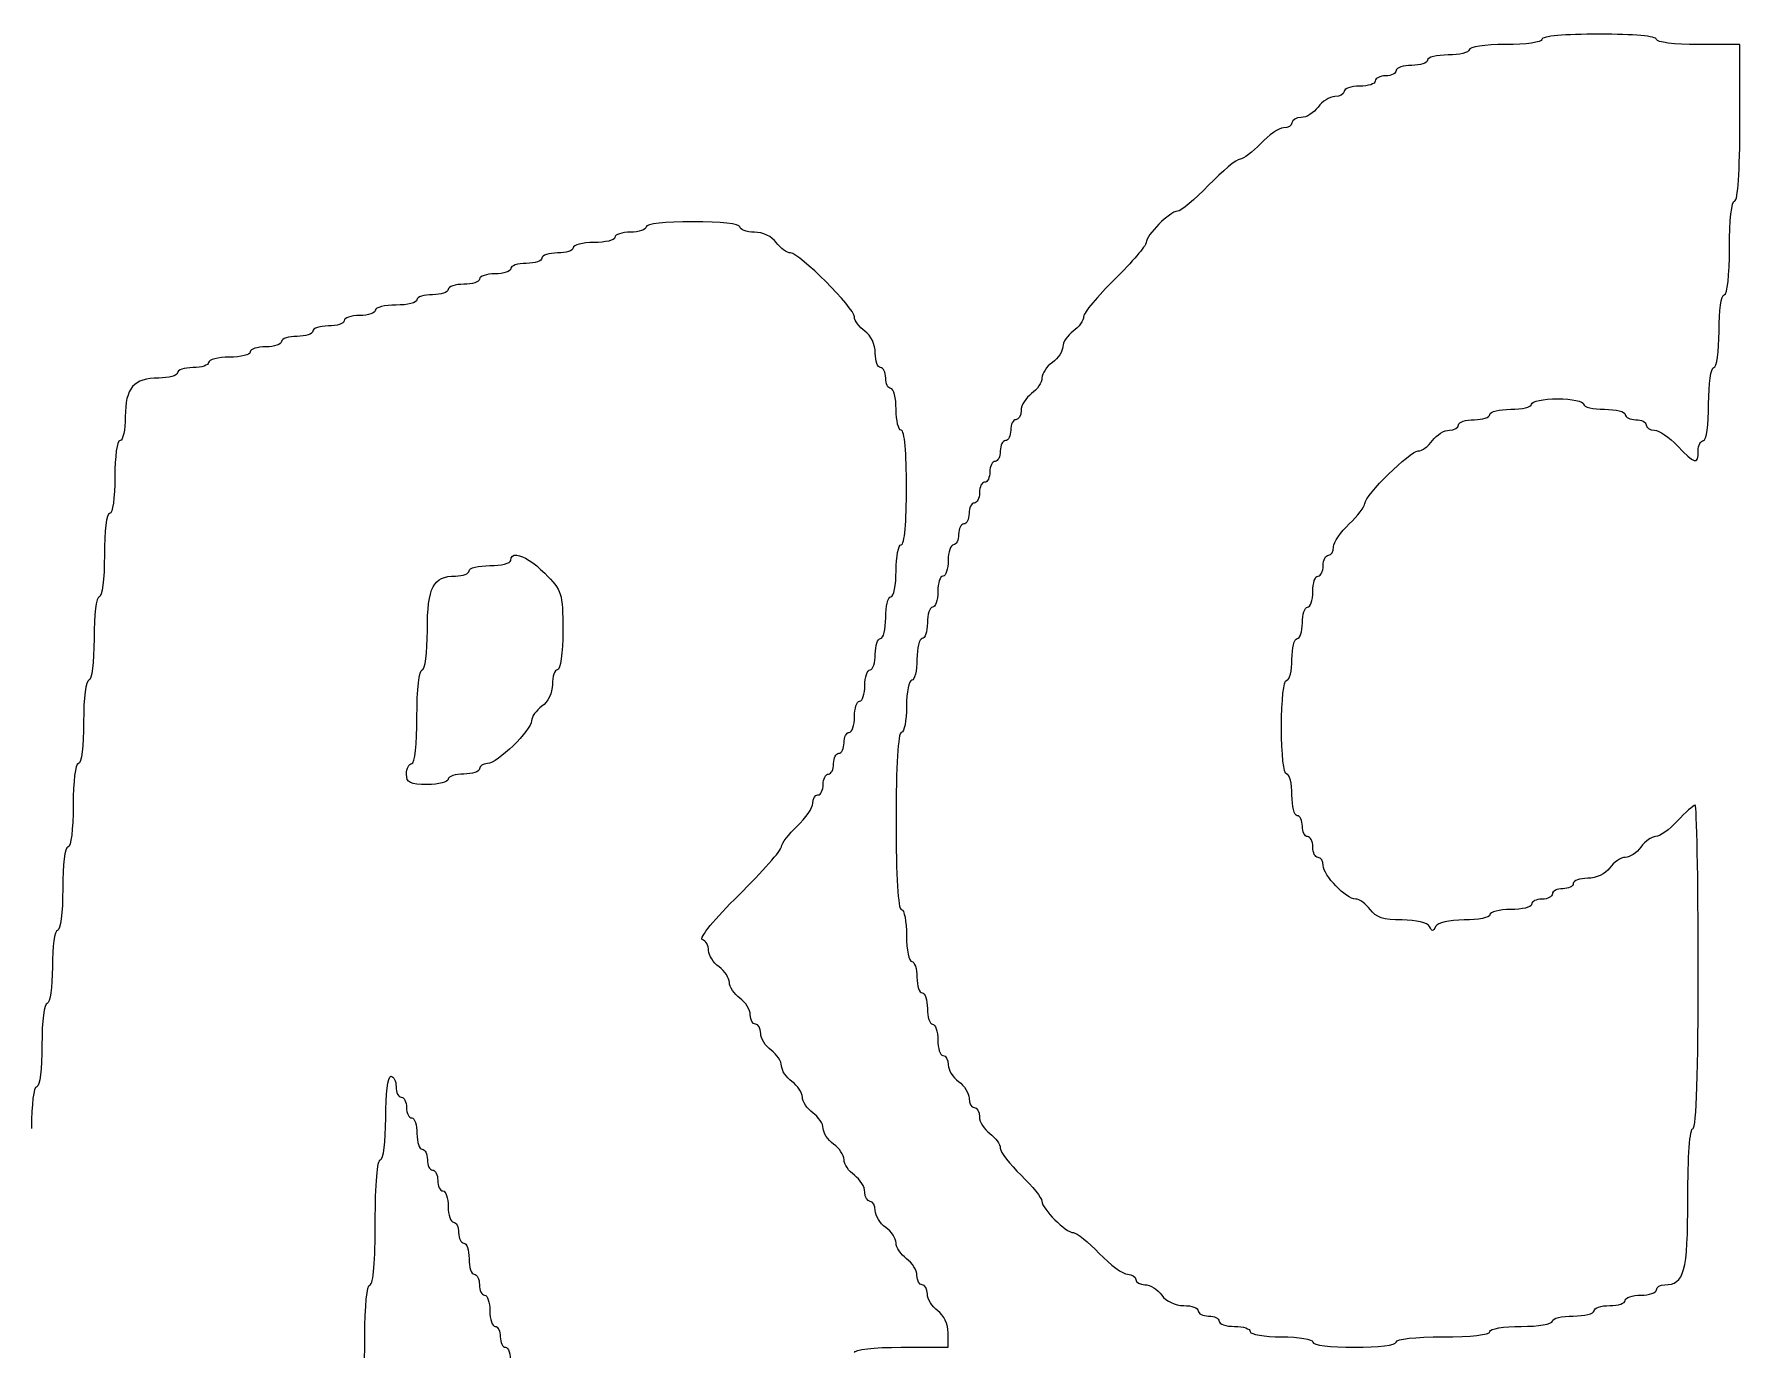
# Model space of a CAD drawing. Extents: x 18 to 597, y 6 to 390.
# Drawn here: x 74.4 to 125.9, y 342.4 to 382.1 of the extents above; entities that cross this region are included whole.
import ezdxf

# ---------------------------------------------------------------- set-up
doc = ezdxf.new("R2010")
doc.units = 0
doc.layers.add('Layer_1', color=7, linetype='CONTINUOUS')

msp = doc.modelspace()

# ---------------------------------------------------------------- linework, layer by layer
at = {"layer": 'Layer_1', "color": 7}
for points in [[(121.626754, 382.059062), (121.626754, 382.059062)], [(125.872765, 379.386219), (125.872765, 381.744869), (124.614892, 381.744869)], [(94.264426, 376.398081), (94.264426, 376.398081)], [(88.947405, 366.335647), (88.947405, 366.335647)], [(100.554897, 342.431092), (101.969866, 342.431092), (101.969866, 342.868206)]]:
    msp.add_lwpolyline(points, dxfattribs=at)
for points in [[(118.796263, 381.744869), (118.16724, 381.744869), (117.695486, 381.677633), (117.695486, 381.587773)], [(119.89704, 381.901966), (119.89704, 381.812106), (119.425283, 381.744869), (118.796263, 381.744869)], [(121.626754, 382.059062), (120.578386, 382.059062), (119.89704, 381.997272), (119.89704, 381.901966)], [(123.357019, 381.901966), (123.357019, 381.997272), (122.675125, 382.059062), (121.626754, 382.059062)], [(124.614892, 381.744869), (123.881032, 381.744869), (123.357019, 381.810235), (123.357019, 381.901966)], [(115.965772, 381.115933), (115.706302, 381.115933), (115.493933, 381.044778), (115.493933, 380.958285)], [(116.437613, 381.273029), (116.437613, 381.186539), (116.225244, 381.115933), (115.965772, 381.115933)], [(117.066548, 381.430125), (116.720586, 381.430125), (116.437613, 381.359522), (116.437613, 381.273029)], [(117.695486, 381.587773), (117.695486, 381.501283), (117.41251, 381.430125), (117.066548, 381.430125)], [(114.864995, 380.644093), (114.864995, 380.557603), (114.652628, 380.486996), (114.393156, 380.486996)], [(115.17974, 380.801189), (115.006761, 380.801189), (114.864995, 380.730585), (114.864995, 380.644093)], [(115.493933, 380.958285), (115.493933, 380.871795), (115.352723, 380.801189), (115.17974, 380.801189)], [(113.641849, 380.172252), (113.487959, 380.172252), (113.259955, 380.030488), (113.135283, 379.857508)], [(113.921314, 380.329348), (113.921314, 380.242859), (113.795725, 380.172252), (113.641849, 380.172252)], [(114.393156, 380.486996), (114.133686, 380.486996), (113.921314, 380.415838), (113.921314, 380.329348)], [(113.135283, 379.857508), (113.010611, 379.684526), (112.782604, 379.543316), (112.628714, 379.543316)], [(112.097343, 379.228572), (111.959065, 379.228572), (111.647946, 379.016201), (111.405568, 378.756731)], [(112.348699, 379.386219), (112.348699, 379.299726), (112.235615, 379.228572), (112.097343, 379.228572)], [(112.628714, 379.543316), (112.474838, 379.543316), (112.348699, 379.472709), (112.348699, 379.386219)], [(125.715669, 377.027018), (125.813515, 377.027018), (125.872765, 377.9185), (125.872765, 379.386219)], [(111.405568, 378.756731), (111.163193, 378.497259), (110.882235, 378.285442), (110.781592, 378.285442)], [(110.781592, 378.285442), (110.680932, 378.285442), (110.254175, 377.93131), (109.832953, 377.498858)], [(109.832953, 377.498858), (109.411728, 377.066406), (108.988612, 376.712825), (108.892577, 376.712825)], [(125.558573, 375.612048), (125.558573, 376.450742), (125.622482, 377.027018), (125.715669, 377.027018)], [(108.892577, 376.712825), (108.666726, 376.712825), (107.945592, 375.992972), (107.945592, 375.767491)], [(92.377618, 376.083337), (92.118146, 376.083337), (91.905777, 376.012731), (91.905777, 375.926241)], [(92.849457, 376.240985), (92.849457, 376.154495), (92.637091, 376.083337), (92.377618, 376.083337)], [(94.264426, 376.398081), (93.425735, 376.398081), (92.849457, 376.334172), (92.849457, 376.240985)], [(95.679949, 376.240985), (95.679949, 376.334172), (95.103115, 376.398081), (94.264426, 376.398081)], [(96.117063, 376.083337), (95.8767, 376.083337), (95.679949, 376.154495), (95.679949, 376.240985)], [(96.780725, 375.769145), (96.64761, 375.953836), (96.373721, 376.083337), (96.117063, 376.083337)], [(90.176062, 375.454401), (89.91659, 375.454401), (89.704223, 375.383794), (89.704223, 375.297304)], [(90.647904, 375.612048), (90.647904, 375.525558), (90.435532, 375.454401), (90.176062, 375.454401)], [(91.276842, 375.769145), (90.930877, 375.769145), (90.647904, 375.698538), (90.647904, 375.612048)], [(91.905777, 375.926241), (91.905777, 375.839751), (91.622801, 375.769145), (91.276842, 375.769145)], [(97.211775, 375.454401), (97.099258, 375.454401), (96.905397, 375.596165), (96.780725, 375.769145)], [(99.139375, 373.526801), (99.139375, 373.793247), (97.478212, 375.454401), (97.211775, 375.454401)], [(107.945592, 375.767491), (107.945589, 375.67228), (107.521403, 375.177731), (107.002461, 374.668368)], [(125.400923, 374.196527), (125.49411, 374.196527), (125.558573, 374.773351), (125.558573, 375.612048)], [(88.760543, 374.98256), (88.760543, 374.896071), (88.548173, 374.825464), (88.288701, 374.825464)], [(89.232382, 375.140208), (88.972909, 375.140208), (88.760543, 375.06905), (88.760543, 374.98256)], [(89.704223, 375.297304), (89.704223, 375.210814), (89.491851, 375.140208), (89.232382, 375.140208)], [(87.345574, 374.511271), (87.086101, 374.511271), (86.873732, 374.440116), (86.873732, 374.353624)], [(87.816862, 374.668368), (87.816862, 374.581878), (87.605043, 374.511271), (87.345574, 374.511271)], [(88.288701, 374.825464), (88.029232, 374.825464), (87.816862, 374.75486), (87.816862, 374.668368)], [(107.002461, 374.668368), (106.48352, 374.159005), (106.058781, 373.647745), (106.058781, 373.532313)], [(85.930051, 374.039431), (85.930051, 373.952938), (85.647078, 373.881783), (85.301116, 373.881783)], [(86.401893, 374.196527), (86.142421, 374.196527), (85.930051, 374.125921), (85.930051, 374.039431)], [(86.873732, 374.353624), (86.873732, 374.267134), (86.661365, 374.196527), (86.401893, 374.196527)], [(125.243827, 373.09575), (125.243827, 373.724773), (125.311064, 374.196527), (125.400923, 374.196527)], [(83.728498, 373.410494), (83.728498, 373.324002), (83.516131, 373.252847), (83.256659, 373.252847)], [(84.20034, 373.567591), (83.94087, 373.567591), (83.728498, 373.496984), (83.728498, 373.410494)], [(84.672178, 373.724687), (84.672178, 373.638195), (84.459812, 373.567591), (84.20034, 373.567591)], [(85.301116, 373.881783), (84.955157, 373.881783), (84.672178, 373.811177), (84.672178, 373.724687)], [(99.454118, 373.09575), (99.281138, 373.220431), (99.139375, 373.414279), (99.139375, 373.526801)], [(106.058781, 373.532313), (106.058781, 373.416878), (105.917015, 373.220431), (105.744035, 373.09575)], [(82.312978, 372.938654), (82.053506, 372.938654), (81.841137, 372.867496), (81.841137, 372.781007)], [(82.784817, 373.09575), (82.784817, 373.009261), (82.572448, 372.938654), (82.312978, 372.938654)], [(83.256659, 373.252847), (82.997187, 373.252847), (82.784817, 373.18224), (82.784817, 373.09575)], [(99.768313, 372.432087), (99.768313, 372.68874), (99.638815, 372.962632), (99.454118, 373.09575)], [(105.744035, 373.09575), (105.571053, 372.971073), (105.429843, 372.758702), (105.429843, 372.62391)], [(125.086731, 371.994973), (125.176593, 371.994973), (125.243827, 372.466728), (125.243827, 373.09575)], [(80.898007, 372.466814), (80.898007, 372.380324), (80.615034, 372.309718), (80.269072, 372.309718)], [(81.369848, 372.62391), (81.110376, 372.62391), (80.898007, 372.553304), (80.898007, 372.466814)], [(81.841137, 372.781007), (81.841137, 372.694517), (81.629321, 372.62391), (81.369848, 372.62391)], [(99.925959, 371.994973), (99.83947, 371.994973), (99.768313, 372.19171), (99.768313, 372.432087)], [(105.429843, 372.62391), (105.429843, 372.489115), (105.288083, 372.276747), (105.1151, 372.15207)], [(78.696453, 371.837877), (78.696453, 371.751387), (78.443664, 371.68023), (78.134766, 371.68023)], [(79.168295, 371.994973), (78.908825, 371.994973), (78.696453, 371.924367), (78.696453, 371.837877)], [(79.639583, 372.15207), (79.639583, 372.06558), (79.427767, 371.994973), (79.168295, 371.994973)], [(80.269072, 372.309718), (79.923109, 372.309718), (79.639583, 372.23856), (79.639583, 372.15207)], [(100.083056, 371.68023), (100.083056, 371.853212), (100.012449, 371.994973), (99.925959, 371.994973)], [(105.1151, 372.15207), (104.942121, 372.02739), (104.800908, 371.815025), (104.800908, 371.68023)], [(124.929635, 370.894196), (124.929635, 371.523216), (124.996871, 371.994973), (125.086731, 371.994973)], [(78.134766, 371.68023), (77.382175, 371.68023), (77.123838, 371.381865), (77.123838, 370.512203)], [(100.240152, 371.366038), (100.153662, 371.366038), (100.083056, 371.507251), (100.083056, 371.68023)], [(100.397248, 370.7371), (100.397248, 371.083062), (100.326642, 371.366038), (100.240152, 371.366038)], [(104.800908, 371.68023), (104.800908, 371.545438), (104.659145, 371.333619), (104.486162, 371.208942)], [(104.486162, 371.208942), (104.313183, 371.084262), (104.17142, 370.85626), (104.17142, 370.702373)], [(118.953909, 370.7371), (119.299871, 370.7371), (119.582847, 370.807704), (119.582847, 370.894196)], [(119.582847, 370.894196), (119.582847, 370.980686), (119.936429, 371.051293), (120.368881, 371.051293)], [(120.368881, 371.051293), (120.801333, 371.051293), (121.155466, 370.980686), (121.155466, 370.894196)], [(121.155466, 370.894196), (121.155466, 370.807704), (121.438439, 370.7371), (121.784401, 370.7371)], [(124.771988, 369.79342), (124.861851, 369.79342), (124.929635, 370.265174), (124.929635, 370.894196)], [(77.123838, 370.512203), (77.123838, 370.116821), (77.053234, 369.79342), (76.966741, 369.79342)], [(100.554897, 370.108162), (100.468405, 370.108162), (100.397248, 370.391138), (100.397248, 370.7371)], [(104.014324, 370.422358), (103.927834, 370.422358), (103.857227, 370.281145), (103.857227, 370.108162)], [(104.17142, 370.702373), (104.17142, 370.548486), (104.100816, 370.422358), (104.014324, 370.422358)], [(117.381294, 370.265259), (117.381294, 370.351751), (117.593663, 370.422358), (117.853133, 370.422358)], [(117.853133, 370.422358), (118.112605, 370.422358), (118.324424, 370.492961), (118.324424, 370.579454)], [(118.324424, 370.579454), (118.324424, 370.665944), (118.607947, 370.7371), (118.953909, 370.7371)], [(121.784401, 370.7371), (122.130363, 370.7371), (122.413339, 370.665944), (122.413339, 370.579454)], [(122.413339, 370.579454), (122.413339, 370.492961), (122.554551, 370.422358), (122.727531, 370.422358)], [(122.727531, 370.422358), (122.900513, 370.422358), (123.042274, 370.351751), (123.042274, 370.265259)], [(76.966741, 369.79342), (76.876887, 369.79342), (76.809092, 369.321666), (76.809092, 368.692643)], [(100.711993, 368.377897), (100.711993, 369.426266), (100.650207, 370.108162), (100.554897, 370.108162)], [(103.700131, 369.79342), (103.613641, 369.79342), (103.542482, 369.651659), (103.542482, 369.478677)], [(103.857227, 370.108162), (103.857227, 369.935183), (103.786621, 369.79342), (103.700131, 369.79342)], [(116.163107, 369.478677), (116.27603, 369.478677), (116.470038, 369.62044), (116.594709, 369.79342)], [(116.594709, 369.79342), (116.719381, 369.966402), (116.947386, 370.108162), (117.101276, 370.108162)], [(117.101276, 370.108162), (117.255152, 370.108162), (117.381294, 370.178769), (117.381294, 370.265259)], [(123.042274, 370.265259), (123.042274, 370.178769), (123.155349, 370.108162), (123.293629, 370.108162)], [(123.293629, 370.108162), (123.43191, 370.108162), (123.743573, 369.895796), (123.985954, 369.636324)], [(124.614892, 369.478677), (124.614892, 369.651659), (124.685498, 369.79342), (124.771988, 369.79342)], [(103.542482, 369.478677), (103.542482, 369.305697), (103.471876, 369.164482), (103.385386, 369.164482)], [(114.550252, 367.895035), (114.550252, 368.1415), (115.912237, 369.478677), (116.163107, 369.478677)], [(123.985954, 369.636324), (124.504007, 369.081746), (124.614892, 369.053614), (124.614892, 369.478677)], [(103.22829, 368.849739), (103.22829, 368.67676), (103.157133, 368.535547), (103.070643, 368.535547)], [(103.385386, 369.164482), (103.298896, 369.164482), (103.22829, 369.022719), (103.22829, 368.849739)], [(76.809092, 368.692643), (76.809092, 368.063623), (76.74185, 367.591866), (76.651996, 367.591866)], [(100.554897, 366.648186), (100.650207, 366.648186), (100.711993, 367.329529), (100.711993, 368.377897)], [(103.070643, 368.535547), (102.984153, 368.535547), (102.913547, 368.393784), (102.913547, 368.220801)], [(102.756451, 367.906059), (102.669961, 367.906059), (102.599355, 367.764846), (102.599355, 367.591866)], [(102.913547, 368.220801), (102.913547, 368.047822), (102.842941, 367.906059), (102.756451, 367.906059)], [(114.078964, 367.277121), (114.338433, 367.519502), (114.550252, 367.797725), (114.550252, 367.895035)], [(76.651996, 367.591866), (76.560268, 367.591866), (76.4949, 367.067853), (76.4949, 366.333993)], [(102.441705, 367.277121), (102.355215, 367.277121), (102.284609, 367.135908), (102.284609, 366.962928)], [(102.599355, 367.591866), (102.599355, 367.418884), (102.528195, 367.277121), (102.441705, 367.277121)], [(113.607122, 366.585346), (113.607122, 366.723624), (113.819491, 367.034737), (114.078964, 367.277121)], [(102.284609, 366.962928), (102.284609, 366.789946), (102.214005, 366.648186), (102.127513, 366.648186)], [(76.4949, 366.333993), (76.4949, 365.600137), (76.428981, 365.075567), (76.337253, 365.075567)], [(88.131605, 366.019248), (88.47757, 366.019248), (88.760543, 366.089854), (88.760543, 366.176344)], [(88.760543, 366.176344), (88.760543, 366.298927), (88.831426, 366.34879), (88.947405, 366.335647)], [(88.947405, 366.335647), (89.140702, 366.313741), (89.459788, 366.117063), (89.788007, 365.788842)], [(100.397248, 365.862152), (100.397248, 366.294604), (100.468405, 366.648186), (100.554897, 366.648186)], [(101.969866, 366.176344), (101.969866, 365.916872), (101.899263, 365.704505), (101.81277, 365.704505)], [(102.127513, 366.648186), (102.041023, 366.648186), (101.969866, 366.435816), (101.969866, 366.176344)], [(113.292379, 366.019248), (113.292379, 366.192227), (113.362986, 366.333993), (113.449475, 366.333993)], [(113.449475, 366.333993), (113.535965, 366.333993), (113.607122, 366.447066), (113.607122, 366.585346)], [(86.244797, 364.064639), (86.244797, 365.376111), (86.415383, 365.704505), (87.098076, 365.704505)], [(87.098076, 365.704505), (87.320484, 365.704505), (87.50267, 365.775662), (87.50267, 365.862152)], [(87.50267, 365.862152), (87.50267, 365.948644), (87.785646, 366.019248), (88.131605, 366.019248)], [(89.788007, 365.788842), (90.313552, 365.263299), (90.333158, 365.200628), (90.333158, 364.058577)], [(100.240152, 365.075567), (100.326642, 365.075567), (100.397248, 365.4297), (100.397248, 365.862152)], [(101.81277, 365.704505), (101.72628, 365.704505), (101.655674, 365.492692), (101.655674, 365.233217)], [(112.978187, 365.233217), (112.978187, 365.492692), (113.048793, 365.704505), (113.135283, 365.704505)], [(113.135283, 365.704505), (113.221773, 365.704505), (113.292379, 365.846265), (113.292379, 366.019248)], [(101.655674, 365.233217), (101.655674, 364.973747), (101.585068, 364.761375), (101.498575, 364.761375)], [(112.820537, 364.761375), (112.907027, 364.761375), (112.978187, 364.973747), (112.978187, 365.233217)], [(76.337253, 365.075567), (76.245528, 365.075567), (76.180157, 364.551554), (76.180157, 363.817694)], [(100.083056, 364.446632), (100.083056, 364.792597), (100.153662, 365.075567), (100.240152, 365.075567)], [(101.498575, 364.761375), (101.412082, 364.761375), (101.340928, 364.549008), (101.340928, 364.289536)], [(112.663441, 364.289536), (112.663441, 364.549008), (112.734048, 364.761375), (112.820537, 364.761375)], [(99.925959, 363.817694), (100.012449, 363.817694), (100.083056, 364.100673), (100.083056, 364.446632)], [(101.340928, 364.289536), (101.340928, 364.030064), (101.270322, 363.817694), (101.183832, 363.817694)], [(112.506345, 363.817694), (112.592838, 363.817694), (112.663441, 364.030064), (112.663441, 364.289536)], [(76.180157, 363.817694), (76.180157, 363.083835), (76.114789, 362.559821), (76.023061, 362.559821)], [(86.087148, 362.874014), (86.178133, 362.874014), (86.244797, 363.375709), (86.244797, 364.064639)], [(90.333158, 364.058577), (90.333158, 363.373643), (90.266988, 362.874014), (90.176062, 362.874014)], [(99.768313, 363.345855), (99.768313, 363.605325), (99.83947, 363.817694), (99.925959, 363.817694)], [(101.183832, 363.817694), (101.09734, 363.817694), (101.026736, 363.534721), (101.026736, 363.188759)], [(112.348699, 363.188759), (112.348699, 363.534721), (112.419855, 363.817694), (112.506345, 363.817694)], [(99.611214, 362.874014), (99.697709, 362.874014), (99.768313, 363.086383), (99.768313, 363.345855)], [(101.026736, 363.188759), (101.026736, 362.842797), (100.955579, 362.559821), (100.86909, 362.559821)], [(112.191602, 362.559821), (112.278092, 362.559821), (112.348699, 362.842797), (112.348699, 363.188759)], [(85.930051, 361.459045), (85.930051, 362.297739), (85.993955, 362.874014), (86.087148, 362.874014)], [(90.176062, 362.874014), (90.089572, 362.874014), (90.018416, 362.677277), (90.018416, 362.4369)], [(99.454118, 362.402175), (99.454118, 362.661647), (99.524724, 362.874014), (99.611214, 362.874014)], [(76.023061, 362.559821), (75.931336, 362.559821), (75.865411, 362.035258), (75.865411, 361.301398)], [(90.018416, 362.4369), (90.018416, 362.180247), (89.888918, 361.906358), (89.704223, 361.773237)], [(99.296471, 361.930886), (99.382961, 361.930886), (99.454118, 362.142703), (99.454118, 362.402175)], [(100.86909, 362.559821), (100.782597, 362.559821), (100.711993, 362.205689), (100.711993, 361.773237)], [(112.034506, 361.144302), (112.034506, 361.982996), (112.098413, 362.559821), (112.191602, 362.559821)], [(89.704223, 361.773237), (89.531241, 361.64856), (89.389481, 361.454058), (89.389481, 361.340534)], [(99.139375, 361.459045), (99.139375, 361.718517), (99.209981, 361.930886), (99.296471, 361.930886)], [(100.711993, 361.773237), (100.711993, 361.340785), (100.641387, 360.987203), (100.554897, 360.987203)], [(75.865411, 361.301398), (75.865411, 360.567539), (75.800043, 360.043525), (75.708315, 360.043525)], [(85.772955, 360.043525), (85.866142, 360.043522), (85.930051, 360.620348), (85.930051, 361.459045)], [(89.389481, 361.340534), (89.389481, 361.053915), (88.352582, 360.043525), (88.058295, 360.043525)], [(98.982279, 360.987203), (99.068769, 360.987206), (99.139375, 361.199572), (99.139375, 361.459045)], [(112.191602, 359.72878), (112.098413, 359.72878), (112.034506, 360.305608), (112.034506, 361.144302)], [(98.667536, 360.358268), (98.754023, 360.358268), (98.825183, 360.499484), (98.825183, 360.67246)], [(98.825183, 360.67246), (98.825183, 360.845443), (98.895789, 360.987203), (98.982279, 360.987203)], [(100.554897, 360.987203), (100.456218, 360.987206), (100.397248, 359.991201), (100.397248, 358.313811)], [(75.708315, 360.043525), (75.61659, 360.043525), (75.551219, 359.519509), (75.551219, 358.78565)], [(85.615309, 359.72878), (85.615309, 359.901759), (85.686463, 360.043525), (85.772955, 360.043525)], [(88.058295, 360.043525), (87.925681, 360.043522), (87.816862, 359.972916), (87.816862, 359.886426)], [(98.353341, 359.72878), (98.439831, 359.72878), (98.510437, 359.870543), (98.510437, 360.043525)], [(98.510437, 360.043525), (98.510437, 360.216502), (98.581043, 360.358268), (98.667536, 360.358268)], [(86.244797, 359.414587), (85.720617, 359.414587), (85.615309, 359.466688), (85.615309, 359.72878)], [(86.873732, 359.571684), (86.873732, 359.485194), (86.590759, 359.414587), (86.244797, 359.414587)], [(87.345574, 359.72878), (87.086101, 359.72878), (86.873732, 359.658173), (86.873732, 359.571684)], [(87.816862, 359.886426), (87.816862, 359.799936), (87.605043, 359.72878), (87.345574, 359.72878)], [(98.195694, 359.414587), (98.195694, 359.587567), (98.266848, 359.72878), (98.353341, 359.72878)], [(112.348699, 359.099842), (112.348699, 359.445804), (112.278092, 359.72878), (112.191602, 359.72878)], [(97.881502, 358.848489), (97.881502, 358.98677), (97.952106, 359.099842), (98.038598, 359.099842)], [(98.038598, 359.099842), (98.125088, 359.099842), (98.195694, 359.241605), (98.195694, 359.414587)], [(112.506345, 358.470907), (112.419855, 358.470907), (112.348699, 358.75388), (112.348699, 359.099842)], [(75.551219, 358.78565), (75.551219, 358.05179), (75.485851, 357.527226), (75.394123, 357.527226)], [(97.40966, 358.156715), (97.66913, 358.399098), (97.881502, 358.710212), (97.881502, 358.848489)], [(112.663441, 358.156715), (112.663441, 358.329697), (112.592838, 358.470907), (112.506345, 358.470907)], [(124.520633, 358.78565), (124.468845, 358.78565), (124.228338, 358.57328), (123.985954, 358.313811)], [(124.614892, 353.910704), (124.614892, 356.591908), (124.572423, 358.78565), (124.520633, 358.78565)], [(96.937822, 357.536046), (96.937822, 357.634778), (97.150188, 357.914334), (97.40966, 358.156715)], [(100.397248, 358.313811), (100.397248, 356.636417), (100.456218, 355.640416), (100.554897, 355.640416)], [(112.820537, 357.841969), (112.734048, 357.841969), (112.663441, 357.983732), (112.663441, 358.156715)], [(123.985954, 358.313811), (123.743573, 358.054338), (123.447542, 357.841969), (123.328354, 357.841969)], [(75.394123, 357.527226), (75.302398, 357.527226), (75.236476, 357.003213), (75.236476, 356.269353)], [(95.645221, 356.07753), (96.356297, 356.780994), (96.937822, 357.43731), (96.937822, 357.536046)], [(112.978187, 357.527226), (112.978187, 357.700206), (112.907027, 357.841969), (112.820537, 357.841969)], [(113.135283, 357.213034), (113.048793, 357.213034), (112.978187, 357.354244), (112.978187, 357.527226)], [(122.885177, 357.527226), (122.760497, 357.354244), (122.548134, 357.213034), (122.413339, 357.213034)], [(123.328354, 357.841969), (123.209166, 357.841969), (123.009855, 357.700206), (122.885177, 357.527226)], [(113.292379, 356.969947), (113.292379, 357.103616), (113.221773, 357.213034), (113.135283, 357.213034)], [(114.272991, 355.955161), (113.985954, 355.955161), (113.292379, 356.672753), (113.292379, 356.969947)], [(122.413339, 357.213034), (122.278546, 357.213034), (122.066174, 357.071271), (121.941497, 356.898288)], [(120.84072, 356.42645), (120.84072, 356.33996), (120.69896, 356.269353), (120.525977, 356.269353)], [(121.277834, 356.584096), (121.037454, 356.584096), (120.84072, 356.512942), (120.84072, 356.42645)], [(121.941497, 356.898288), (121.808378, 356.713597), (121.534484, 356.584096), (121.277834, 356.584096)], [(75.236476, 356.269353), (75.236476, 355.535494), (75.171105, 355.01148), (75.07938, 355.01148)], [(94.544444, 354.73477), (94.438188, 354.770192), (94.929974, 355.36992), (95.645221, 356.07753)], [(114.707899, 355.640416), (114.583227, 355.813395), (114.387568, 355.955161), (114.272991, 355.955161)], [(119.89704, 355.955161), (119.724057, 355.955161), (119.582847, 355.884002), (119.582847, 355.797512)], [(120.211785, 356.112257), (120.211785, 356.025767), (120.070019, 355.955161), (119.89704, 355.955161)], [(120.525977, 356.269353), (120.352998, 356.269353), (120.211785, 356.198747), (120.211785, 356.112257)], [(100.554897, 355.640416), (100.641387, 355.640416), (100.711993, 355.286836), (100.711993, 354.854384)], [(115.673076, 355.325673), (115.115024, 355.325673), (114.879213, 355.402736), (114.707899, 355.640416)], [(118.324424, 355.483319), (118.324424, 355.39683), (117.976867, 355.325673), (117.551618, 355.325673)], [(118.953909, 355.640416), (118.607947, 355.640416), (118.324424, 355.569809), (118.324424, 355.483319)], [(119.582847, 355.797512), (119.582847, 355.711022), (119.299871, 355.640416), (118.953909, 355.640416)], [(75.07938, 355.01148), (74.989523, 355.01148), (74.922284, 354.539726), (74.922284, 353.910704)], [(100.711993, 354.854384), (100.711993, 354.421932), (100.782597, 354.0678), (100.86909, 354.0678)], [(116.503207, 355.129441), (116.448925, 355.245767), (116.110089, 355.325673), (115.673076, 355.325673)], [(116.686762, 355.129441), (116.613387, 354.972187), (116.576585, 354.972187), (116.503207, 355.129441)], [(117.551618, 355.325673), (117.086848, 355.325673), (116.741911, 355.247605), (116.686762, 355.129441)], [(94.736268, 354.404039), (94.736268, 354.550719), (94.650089, 354.69956), (94.544444, 354.73477)], [(95.051011, 353.910704), (94.878028, 354.035384), (94.736268, 354.25736), (94.736268, 354.404039)], [(74.922284, 353.910704), (74.922284, 353.281684), (74.854491, 352.809927), (74.764635, 352.809927)], [(95.365203, 353.438862), (95.365203, 353.573654), (95.22399, 353.786026), (95.051011, 353.910704)], [(100.86909, 354.0678), (100.955579, 354.0678), (101.026736, 353.855431), (101.026736, 353.595958)], [(124.457796, 349.035755), (124.559249, 349.035755), (124.614892, 350.765597), (124.614892, 353.910704)], [(95.679949, 352.967023), (95.506969, 353.091701), (95.365203, 353.30407), (95.365203, 353.438862)], [(101.026736, 353.595958), (101.026736, 353.336489), (101.09734, 353.124119), (101.183832, 353.124119)], [(74.764635, 352.809927), (74.672907, 352.809927), (74.607539, 352.285361), (74.607539, 351.551501)], [(95.994141, 352.460454), (95.994141, 352.614341), (95.852931, 352.842343), (95.679949, 352.967023)], [(101.183832, 353.124119), (101.270322, 353.124119), (101.340928, 352.91175), (101.340928, 352.652278)], [(96.151787, 352.180989), (96.065298, 352.180989), (95.994141, 352.306567), (95.994141, 352.460454)], [(101.340928, 352.652278), (101.340928, 352.392805), (101.412085, 352.180989), (101.498575, 352.180989)], [(96.308884, 351.900971), (96.308884, 352.054858), (96.23828, 352.180989), (96.151787, 352.180989)], [(96.623629, 351.394405), (96.450647, 351.519082), (96.308884, 351.747084), (96.308884, 351.900971)], [(101.498575, 352.180989), (101.585068, 352.180989), (101.655674, 351.96862), (101.655674, 351.709147)], [(74.607539, 351.551501), (74.607539, 350.817641), (74.542167, 350.293628), (74.450442, 350.293628)], [(96.937822, 350.922566), (96.937822, 351.057361), (96.796609, 351.269725), (96.623629, 351.394405)], [(101.655674, 351.709147), (101.655674, 351.449681), (101.72628, 351.237309), (101.81277, 351.237309)], [(101.81277, 351.237309), (101.899263, 351.237309), (101.969866, 351.111178), (101.969866, 350.957291)], [(97.252564, 350.450724), (97.079585, 350.575404), (96.937822, 350.787774), (96.937822, 350.922566)], [(101.969866, 350.957291), (101.969866, 350.803403), (102.111627, 350.575404), (102.284609, 350.450724)], [(74.450442, 350.293628), (74.358714, 350.293628), (74.293346, 349.769615), (74.293346, 349.035755)], [(84.986371, 349.349947), (84.986371, 350.083807), (85.052292, 350.608371), (85.14402, 350.608371)], [(85.14402, 350.608371), (85.23051, 350.608371), (85.301116, 350.466608), (85.301116, 350.293628)], [(85.301116, 350.293628), (85.301116, 350.120646), (85.37172, 349.979436), (85.458213, 349.979436)], [(97.566757, 349.979436), (97.566757, 350.114228), (97.425547, 350.326047), (97.252564, 350.450724)], [(102.284609, 350.450724), (102.457589, 350.326047), (102.599355, 350.098596), (102.599355, 349.944708)], [(85.458213, 349.979436), (85.544702, 349.979436), (85.615309, 349.837673), (85.615309, 349.66469)], [(97.881502, 349.507594), (97.70852, 349.632271), (97.566757, 349.844644), (97.566757, 349.979436)], [(102.599355, 349.944708), (102.599355, 349.790821), (102.669961, 349.66469), (102.756451, 349.66469)], [(84.829275, 348.092075), (84.921003, 348.092075), (84.986371, 348.616091), (84.986371, 349.349947)], [(85.615309, 349.66469), (85.615309, 349.491711), (85.686463, 349.349947), (85.772955, 349.349947)], [(85.772955, 349.349947), (85.859445, 349.349947), (85.930051, 349.138131), (85.930051, 348.878659)], [(98.195694, 349.035755), (98.195694, 349.17055), (98.054485, 349.382914), (97.881502, 349.507594)], [(102.756451, 349.66469), (102.842941, 349.66469), (102.913547, 349.538562), (102.913547, 349.384675)], [(102.913547, 349.384675), (102.913547, 349.230788), (103.05531, 349.003336), (103.22829, 348.878659)], [(85.930051, 348.878659), (85.930051, 348.619187), (86.000655, 348.406817), (86.087148, 348.406817)], [(98.510437, 348.563913), (98.337455, 348.688594), (98.195694, 348.900963), (98.195694, 349.035755)], [(103.22829, 348.878659), (103.401269, 348.753982), (103.542482, 348.555658), (103.542482, 348.438237)], [(124.300147, 346.90145), (124.300147, 348.219399), (124.360683, 349.035755), (124.457796, 349.035755)], [(86.087148, 348.406817), (86.173637, 348.406817), (86.244797, 348.265054), (86.244797, 348.092075)], [(98.825183, 348.092075), (98.825183, 348.226867), (98.683417, 348.439236), (98.510437, 348.563913)], [(103.542482, 348.438237), (103.542482, 348.320813), (103.825458, 347.952631), (104.17142, 347.620233)], [(84.672178, 346.205264), (84.672178, 347.358469), (84.733175, 348.092075), (84.829275, 348.092075)], [(86.244797, 348.092075), (86.244797, 347.919095), (86.315403, 347.777882), (86.401893, 347.777882)], [(86.401893, 347.777882), (86.488383, 347.777882), (86.558989, 347.636119), (86.558989, 347.463137)], [(99.139375, 347.620233), (98.966395, 347.74491), (98.825183, 347.957282), (98.825183, 348.092075)], [(86.558989, 347.463137), (86.558989, 347.290157), (86.629596, 347.148394), (86.716085, 347.148394)], [(86.716085, 347.148394), (86.802575, 347.148394), (86.873732, 346.936578), (86.873732, 346.677105)], [(99.454118, 347.113667), (99.454118, 347.267554), (99.312357, 347.495553), (99.139375, 347.620233)], [(104.17142, 347.620233), (104.517382, 347.287832), (104.800908, 346.936366), (104.800908, 346.839163)], [(86.873732, 346.677105), (86.873732, 346.417636), (86.944338, 346.205264), (87.030828, 346.205264)], [(99.611214, 346.834202), (99.524724, 346.834202), (99.454118, 346.959779), (99.454118, 347.113667)], [(99.768313, 346.554184), (99.768313, 346.708071), (99.697707, 346.834202), (99.611214, 346.834202)], [(104.800908, 346.839163), (104.800908, 346.609801), (105.520191, 345.890521), (105.749547, 345.890521)], [(123.603964, 344.317903), (124.199252, 344.317903), (124.300147, 344.693128), (124.300147, 346.90145)], [(84.514532, 344.317903), (84.610631, 344.317903), (84.672178, 345.052059), (84.672178, 346.205264)], [(87.030828, 346.205264), (87.117318, 346.205264), (87.187924, 346.063504), (87.187924, 345.890521)], [(100.083056, 346.047617), (99.910076, 346.172295), (99.768313, 346.400296), (99.768313, 346.554184)], [(87.187924, 345.890521), (87.187924, 345.717541), (87.259084, 345.576329), (87.345574, 345.576329)], [(87.345574, 345.576329), (87.432063, 345.576329), (87.50267, 345.363959), (87.50267, 345.104487)], [(100.397248, 345.576329), (100.397248, 345.711124), (100.256035, 345.922937), (100.083056, 346.047617)], [(100.711993, 345.104487), (100.539014, 345.229167), (100.397248, 345.441537), (100.397248, 345.576329)], [(105.749547, 345.890521), (105.846764, 345.890521), (106.198213, 345.607545), (106.53062, 345.261583)], [(87.50267, 345.104487), (87.50267, 344.845018), (87.573276, 344.632648), (87.659766, 344.632648)], [(101.026736, 344.597921), (101.026736, 344.751808), (100.884976, 344.97981), (100.711993, 345.104487)], [(106.53062, 345.261583), (106.863027, 344.915621), (107.246287, 344.632648), (107.382798, 344.632648)], [(87.659766, 344.632648), (87.746256, 344.632648), (87.816862, 344.490885), (87.816862, 344.317903)], [(101.183832, 344.317903), (101.09734, 344.317903), (101.026736, 344.444033), (101.026736, 344.597921)], [(107.382798, 344.632648), (107.519315, 344.632648), (107.631397, 344.561489), (107.631397, 344.474999)], [(84.357436, 342.745287), (84.357436, 343.688821), (84.420179, 344.317903), (84.514532, 344.317903)], [(87.816862, 344.317903), (87.816862, 344.144923), (87.888019, 344.00371), (87.974509, 344.00371)], [(101.340928, 344.038438), (101.340928, 344.192325), (101.270322, 344.317903), (101.183832, 344.317903)], [(101.655674, 343.531871), (101.482692, 343.656552), (101.340928, 343.88455), (101.340928, 344.038438)], [(107.631397, 344.474999), (107.631397, 344.388506), (107.756991, 344.317903), (107.910864, 344.317903)], [(107.910864, 344.317903), (108.064754, 344.317903), (108.292756, 344.176693), (108.417431, 344.00371)], [(122.885177, 344.00371), (123.144647, 344.00371), (123.357019, 344.074317), (123.357019, 344.160807)], [(123.357019, 344.160807), (123.357019, 344.247296), (123.468051, 344.317903), (123.603964, 344.317903)], [(87.974509, 344.00371), (88.060998, 344.00371), (88.131605, 343.791344), (88.131605, 343.531871)], [(88.131605, 343.531871), (88.131605, 343.272399), (88.202211, 343.06003), (88.288701, 343.06003)], [(101.969866, 342.868206), (101.969866, 343.124856), (101.840369, 343.398753), (101.655674, 343.531871)], [(108.417431, 344.00371), (108.550546, 343.819018), (108.824435, 343.688968), (109.081093, 343.688968)], [(109.081093, 343.688968), (109.321456, 343.688968), (109.518207, 343.618361), (109.518207, 343.531871)], [(109.518207, 343.531871), (109.518207, 343.445382), (109.659968, 343.374222), (109.832953, 343.374222)], [(120.84072, 343.374222), (121.186682, 343.374222), (121.469658, 343.445382), (121.469658, 343.531871)], [(121.469658, 343.531871), (121.469658, 343.618361), (121.682025, 343.688968), (121.941497, 343.688968)], [(121.941497, 343.688968), (122.200969, 343.688968), (122.413339, 343.759574), (122.413339, 343.846064)], [(122.413339, 343.846064), (122.413339, 343.932554), (122.625705, 344.00371), (122.885177, 344.00371)], [(88.288701, 343.06003), (88.375191, 343.06003), (88.44635, 342.91827), (88.44635, 342.745287)], [(109.832953, 343.374222), (110.00593, 343.374222), (110.147145, 343.303619), (110.147145, 343.217126)], [(110.147145, 343.217126), (110.147145, 343.130636), (110.359512, 343.06003), (110.618984, 343.06003)], [(110.618984, 343.06003), (110.878453, 343.06003), (111.090826, 342.989423), (111.090826, 342.902934)], [(118.324424, 342.902934), (118.324424, 342.990298), (118.743925, 343.06003), (119.268105, 343.06003)], [(119.268105, 343.06003), (119.79229, 343.06003), (120.211785, 343.129761), (120.211785, 343.217126)], [(120.211785, 343.217126), (120.211785, 343.303619), (120.494758, 343.374222), (120.84072, 343.374222)], [(84.20034, 341.172669), (84.294695, 341.172669), (84.357436, 341.801756), (84.357436, 342.745287)], [(88.44635, 342.745287), (88.44635, 342.572307), (88.516954, 342.431092), (88.603447, 342.431092)], [(111.090826, 342.902934), (111.090826, 342.815566), (111.510326, 342.745287), (112.034506, 342.745287)], [(112.034506, 342.745287), (112.558686, 342.745287), (112.978187, 342.675556), (112.978187, 342.588191)], [(112.978187, 342.588191), (112.978187, 342.496457), (113.502197, 342.431092), (114.23606, 342.431092)], [(114.23606, 342.431092), (114.969922, 342.431095), (115.493933, 342.496457), (115.493933, 342.588191)], [(115.493933, 342.588191), (115.493933, 342.681378), (116.070761, 342.745287), (116.909452, 342.745287)], [(116.909452, 342.745287), (117.748143, 342.745287), (118.324424, 342.809744), (118.324424, 342.902934)], [(88.603447, 342.431092), (88.689936, 342.431092), (88.760543, 342.218725), (88.760543, 341.959253)], [(99.139375, 342.273445), (99.139375, 342.366632), (99.716203, 342.431092), (100.554897, 342.431092)]]:
    msp.add_open_spline(points, degree=3, dxfattribs=at)

doc.saveas('drawing.dxf')
